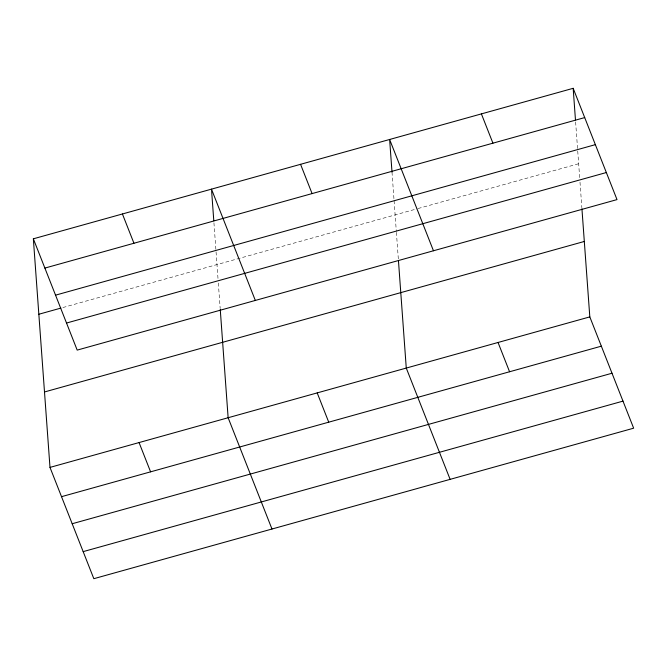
<?xml version="1.0" encoding="UTF-8"?>
<svg xmlns="http://www.w3.org/2000/svg" width="667" height="667" viewBox="0 0 667 667"><rect width="100%" height="100%" fill="white"/><g stroke="black" fill="none" stroke-linecap="round" stroke-linejoin="round"><path stroke-width="0.5" stroke-dasharray="3.33 2.5" d="M62.865 307.545L417.067 208.796M418.067 208.521L578.656 163.74M575.613 121.953L579.698 178.056M579.998 182.149L581.857 207.712M392.004 172.103L394.005 199.625M394.08 200.642L396.315 231.274M396.39 232.299L398.324 258.888M213.94 222.786L218.026 278.898M218.326 282.983L220.185 308.554"/><path stroke-width="1" d="M33.35 238.811L573.17 88.311L617.008 199.6L77.189 350.108L33.35 238.811L49.992 467.4L93.83 578.689L633.65 428.189L589.811 316.892L581.932 208.738M44.881 268.084L584.701 117.584M55.544 295.156L595.356 144.647M38.844 314.249L60.864 308.104M66.525 323.036L606.345 172.536M44.506 391.963L584.317 241.462M49.992 467.4L589.811 316.892M61.522 496.673L601.342 346.173M72.186 523.737L612.006 373.237M83.175 551.626L622.986 401.125M481.399 113.899L492.93 143.172M498.041 342.479L509.571 371.752M433.467 250.775L389.628 139.478L392.004 172.103M450.117 479.356L406.27 368.067L398.474 260.93M300.559 164.315L312.089 193.588M317.2 392.896L328.731 422.169M255.328 300.442L211.489 189.145L213.79 220.744M271.978 529.023L228.131 417.734L220.26 309.571M122.42 213.982L133.95 243.255M139.061 442.563L150.592 471.836M573.17 88.311L575.463 119.91"/></g></svg>
